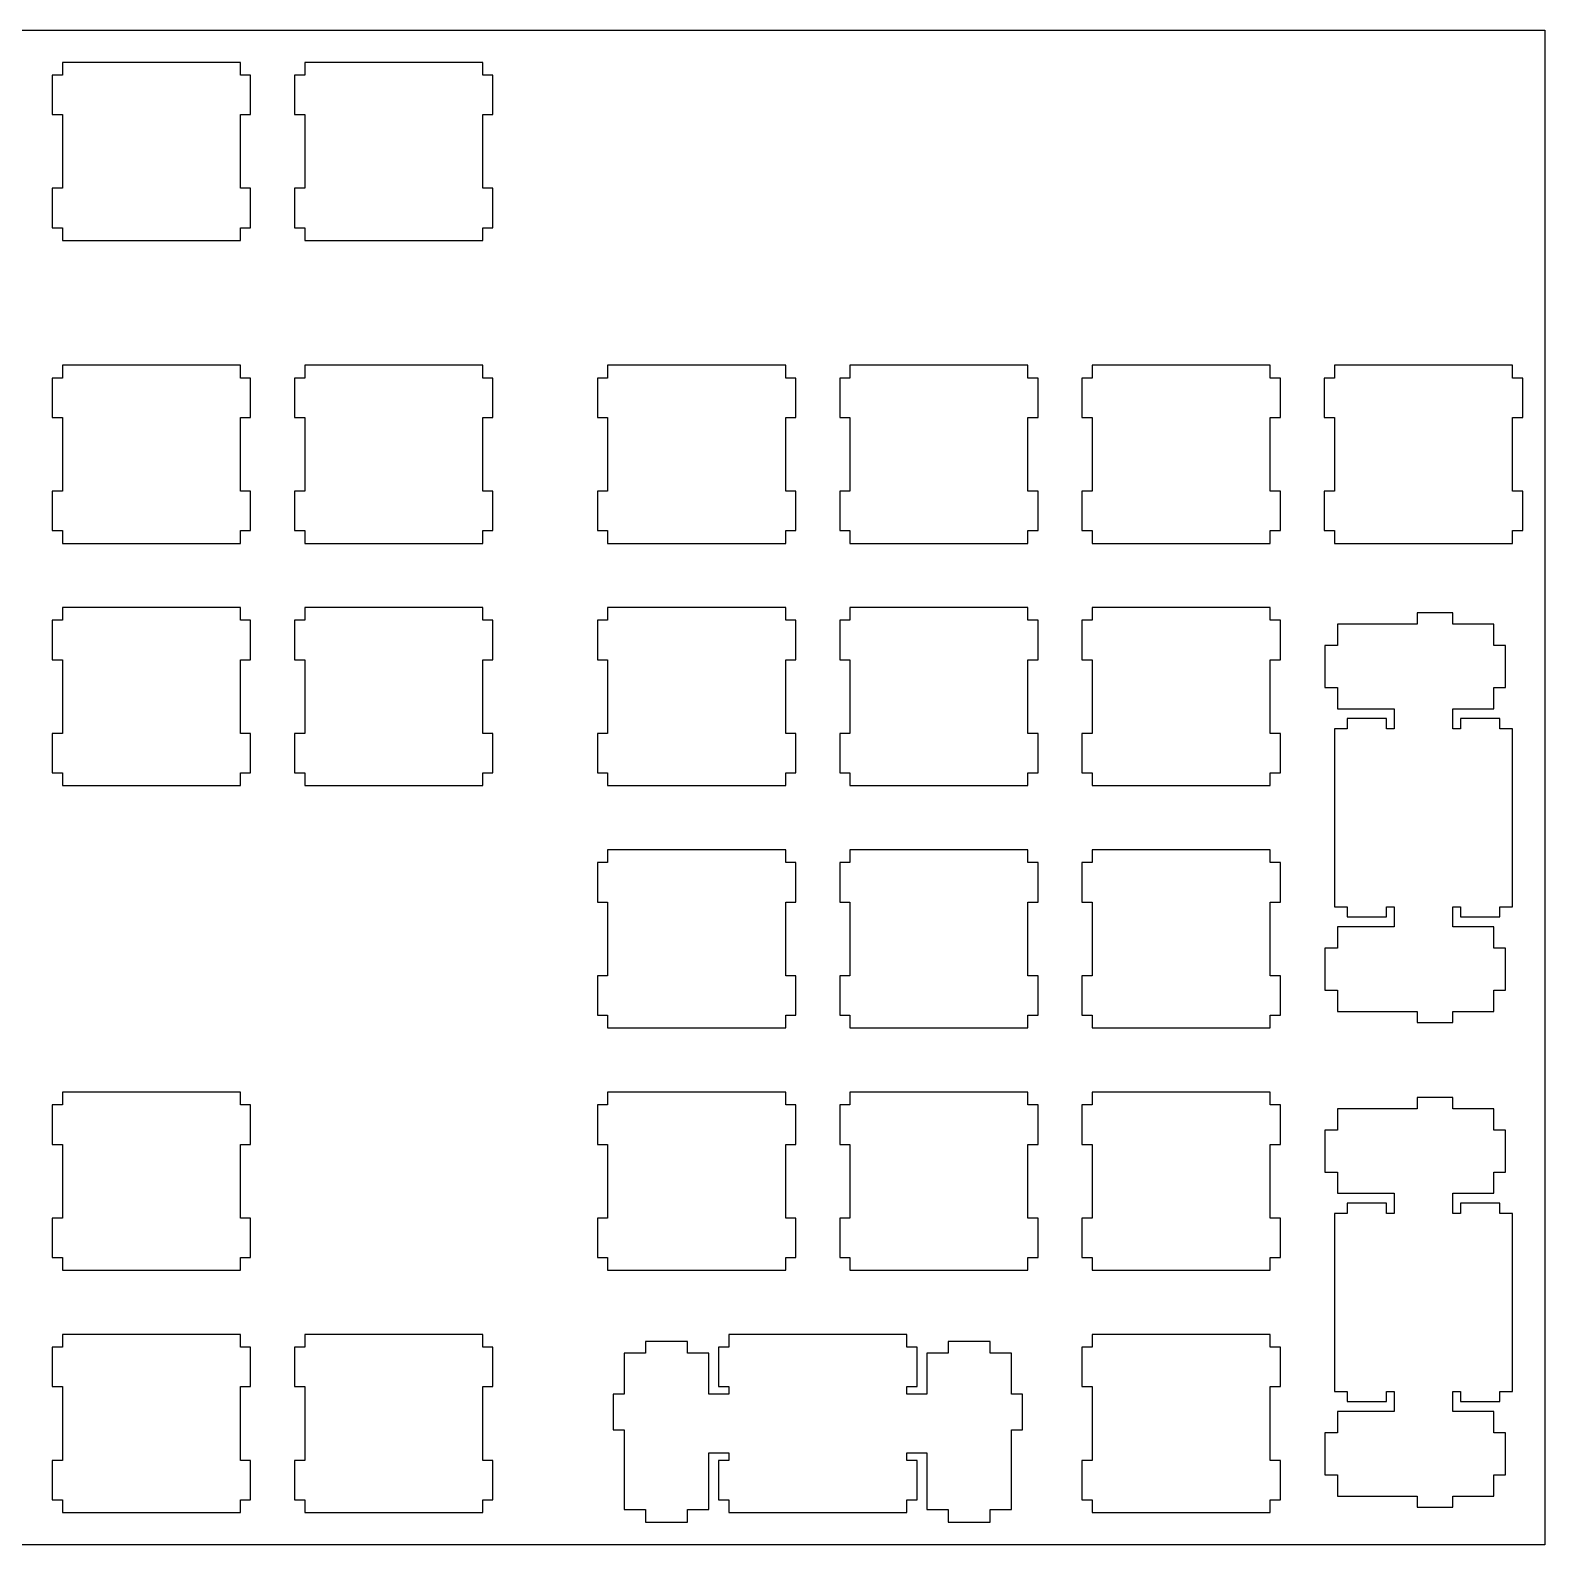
# Model space of a CAD drawing. Extents: x 0 to 453, y 0 to 119.
# Drawn here: x 333.5 to 452.5, y 0.1 to 119.2 of the extents above; entities that cross this region are included whole.
import ezdxf

# ---------------------------------------------------------------- set-up
doc = ezdxf.new("R2010")
doc.units = 0
doc.layers.get('0').update_dxf_attribs({"linetype": 'CONTINUOUS'})

msp = doc.modelspace()

# ---------------------------------------------------------------- linework, layer by layer
at = {"color": 0}
for p, q in [((0.09371, 119.156), (452.533, 119.156)), ((452.533, 119.156), (452.533, 0.09371)), ((335.993, 115.631), (335.194, 115.631)), ((335.194, 115.631), (335.194, 112.53)), ((335.993, 116.632), (335.993, 115.631)), ((349.994, 116.632), (335.993, 116.632)), ((349.994, 115.631), (349.994, 116.632)), ((350.793, 115.631), (349.994, 115.631)), ((350.793, 112.53), (350.793, 115.631)), ((355.043, 115.631), (354.245, 115.631)), ((354.245, 115.631), (354.245, 112.53)), ((355.043, 116.632), (355.043, 115.631)), ((369.044, 116.632), (355.043, 116.632)), ((369.044, 115.631), (369.044, 116.632)), ((369.845, 115.631), (369.044, 115.631)), ((369.845, 112.53), (369.845, 115.631)), ((335.194, 112.53), (335.993, 112.53)), ((335.993, 112.53), (335.993, 106.732)), ((349.994, 106.732), (349.994, 112.53)), ((349.994, 112.53), (350.793, 112.53)), ((354.245, 112.53), (355.043, 112.53)), ((355.043, 112.53), (355.043, 106.732)), ((369.044, 106.732), (369.044, 112.53)), ((369.044, 112.53), (369.845, 112.53)), ((335.993, 106.732), (335.194, 106.732)), ((335.194, 106.732), (335.194, 103.631)), ((350.793, 106.732), (349.994, 106.732)), ((350.793, 103.631), (350.793, 106.732)), ((355.043, 106.732), (354.245, 106.732)), ((354.245, 106.732), (354.245, 103.631)), ((369.845, 106.732), (369.044, 106.732)), ((369.845, 103.631), (369.845, 106.732)), ((335.194, 103.631), (335.993, 103.631)), ((335.993, 103.631), (335.993, 102.631)), ((349.994, 102.631), (349.994, 103.631)), ((349.994, 103.631), (350.793, 103.631)), ((354.245, 103.631), (355.043, 103.631)), ((355.043, 103.631), (355.043, 102.631)), ((369.044, 102.631), (369.044, 103.631)), ((369.044, 103.631), (369.845, 103.631)), ((335.993, 102.631), (349.994, 102.631)), ((355.043, 102.631), (369.044, 102.631)), ((335.993, 91.8185), (335.194, 91.8185)), ((335.194, 91.8185), (335.194, 88.7194)), ((335.993, 92.819), (335.993, 91.8185)), ((349.994, 92.819), (335.993, 92.819)), ((349.994, 91.8185), (349.994, 92.819)), ((350.793, 91.8185), (349.994, 91.8185)), ((350.793, 88.7194), (350.793, 91.8185)), ((355.043, 91.8185), (354.245, 91.8185)), ((354.245, 91.8185), (354.245, 88.7194)), ((355.043, 92.819), (355.043, 91.8185)), ((369.044, 92.819), (355.043, 92.819)), ((369.044, 91.8185), (369.044, 92.819)), ((369.845, 91.8185), (369.044, 91.8185)), ((369.845, 88.7194), (369.845, 91.8185)), ((378.855, 91.8185), (378.054, 91.8185)), ((378.054, 91.8185), (378.054, 88.7194)), ((378.855, 92.819), (378.855, 91.8185)), ((392.857, 92.819), (378.855, 92.819)), ((392.857, 91.8185), (392.857, 92.819)), ((393.658, 91.8185), (392.857, 91.8185)), ((393.658, 88.7194), (393.658, 91.8185)), ((397.905, 91.8185), (397.104, 91.8185)), ((397.104, 91.8185), (397.104, 88.7194)), ((397.905, 92.819), (397.905, 91.8185)), ((411.907, 92.819), (397.905, 92.819)), ((411.907, 91.8185), (411.907, 92.819)), ((412.708, 91.8185), (411.907, 91.8185)), ((412.708, 88.7194), (412.708, 91.8185)), ((416.955, 91.8185), (416.154, 91.8185)), ((416.154, 91.8185), (416.154, 88.7194)), ((416.955, 92.819), (416.955, 91.8185)), ((430.957, 92.819), (416.955, 92.819)), ((430.957, 91.8185), (430.957, 92.819)), ((431.758, 91.8185), (430.957, 91.8185)), ((431.758, 88.7194), (431.758, 91.8185)), ((436.005, 91.8185), (435.204, 91.8185)), ((435.204, 91.8185), (435.204, 88.7194)), ((436.005, 92.819), (436.005, 91.8185)), ((450.007, 92.819), (436.005, 92.819)), ((450.007, 91.8185), (450.007, 92.819)), ((450.808, 91.8185), (450.007, 91.8185)), ((450.808, 88.7194), (450.808, 91.8185)), ((335.194, 88.7194), (335.993, 88.7194)), ((335.993, 88.7194), (335.993, 82.9194)), ((349.994, 82.9194), (349.994, 88.7194)), ((349.994, 88.7194), (350.793, 88.7194)), ((354.245, 88.7194), (355.043, 88.7194)), ((355.043, 88.7194), (355.043, 82.9194)), ((369.044, 82.9194), (369.044, 88.7194)), ((369.044, 88.7194), (369.845, 88.7194)), ((378.054, 88.7194), (378.855, 88.7194)), ((378.855, 88.7194), (378.855, 82.9194)), ((392.857, 82.9194), (392.857, 88.7194)), ((392.857, 88.7194), (393.658, 88.7194)), ((397.104, 88.7194), (397.905, 88.7194)), ((397.905, 88.7194), (397.905, 82.9194)), ((411.907, 82.9194), (411.907, 88.7194)), ((411.907, 88.7194), (412.708, 88.7194)), ((416.154, 88.7194), (416.955, 88.7194)), ((416.955, 88.7194), (416.955, 82.9194)), ((430.957, 82.9194), (430.957, 88.7194)), ((430.957, 88.7194), (431.758, 88.7194)), ((435.204, 88.7194), (436.005, 88.7194)), ((436.005, 88.7194), (436.005, 82.9194)), ((450.007, 82.9194), (450.007, 88.7194)), ((450.007, 88.7194), (450.808, 88.7194)), ((335.993, 82.9194), (335.194, 82.9194)), ((335.194, 82.9194), (335.194, 79.8188)), ((350.793, 82.9194), (349.994, 82.9194)), ((350.793, 79.8188), (350.793, 82.9194)), ((355.043, 82.9194), (354.245, 82.9194)), ((354.245, 82.9194), (354.245, 79.8188)), ((369.845, 82.9194), (369.044, 82.9194)), ((369.845, 79.8188), (369.845, 82.9194)), ((378.855, 82.9194), (378.054, 82.9194)), ((378.054, 82.9194), (378.054, 79.8188)), ((393.658, 82.9194), (392.857, 82.9194)), ((393.658, 79.8188), (393.658, 82.9194)), ((397.905, 82.9194), (397.104, 82.9194)), ((397.104, 82.9194), (397.104, 79.8188)), ((412.708, 82.9194), (411.907, 82.9194)), ((412.708, 79.8188), (412.708, 82.9194)), ((416.955, 82.9194), (416.154, 82.9194)), ((416.154, 82.9194), (416.154, 79.8188)), ((431.758, 82.9194), (430.957, 82.9194)), ((431.758, 79.8188), (431.758, 82.9194)), ((436.005, 82.9194), (435.204, 82.9194)), ((435.204, 82.9194), (435.204, 79.8188)), ((450.808, 82.9194), (450.007, 82.9194)), ((450.808, 79.8188), (450.808, 82.9194)), ((335.194, 79.8188), (335.993, 79.8188)), ((335.993, 79.8188), (335.993, 78.8197)), ((349.994, 78.8197), (349.994, 79.8188)), ((349.994, 79.8188), (350.793, 79.8188)), ((354.245, 79.8188), (355.043, 79.8188)), ((355.043, 79.8188), (355.043, 78.8197)), ((369.044, 78.8197), (369.044, 79.8188)), ((369.044, 79.8188), (369.845, 79.8188)), ((378.054, 79.8188), (378.855, 79.8188)), ((378.855, 79.8188), (378.855, 78.8197)), ((392.857, 78.8197), (392.857, 79.8188)), ((392.857, 79.8188), (393.658, 79.8188)), ((397.104, 79.8188), (397.905, 79.8188)), ((397.905, 79.8188), (397.905, 78.8197)), ((411.907, 78.8197), (411.907, 79.8188)), ((411.907, 79.8188), (412.708, 79.8188)), ((416.154, 79.8188), (416.955, 79.8188)), ((416.955, 79.8188), (416.955, 78.8197)), ((430.957, 78.8197), (430.957, 79.8188)), ((430.957, 79.8188), (431.758, 79.8188)), ((435.204, 79.8188), (436.005, 79.8188)), ((436.005, 79.8188), (436.005, 78.8197)), ((450.007, 78.8197), (450.007, 79.8188)), ((450.007, 79.8188), (450.808, 79.8188)), ((335.993, 78.8197), (349.994, 78.8197)), ((355.043, 78.8197), (369.044, 78.8197)), ((378.855, 78.8197), (392.857, 78.8197)), ((397.905, 78.8197), (411.907, 78.8197)), ((416.955, 78.8197), (430.957, 78.8197)), ((436.005, 78.8197), (450.007, 78.8197)), ((335.993, 72.7685), (335.194, 72.7685)), ((335.194, 72.7685), (335.194, 69.6694)), ((335.993, 73.769), (335.993, 72.7685)), ((349.994, 73.769), (335.993, 73.769)), ((349.994, 72.7685), (349.994, 73.769)), ((350.793, 72.7685), (349.994, 72.7685)), ((350.793, 69.6694), (350.793, 72.7685)), ((355.043, 72.7685), (354.245, 72.7685)), ((354.245, 72.7685), (354.245, 69.6694)), ((355.043, 73.769), (355.043, 72.7685)), ((369.044, 73.769), (355.043, 73.769)), ((369.044, 72.7685), (369.044, 73.769)), ((369.845, 72.7685), (369.044, 72.7685)), ((369.845, 69.6694), (369.845, 72.7685)), ((378.855, 72.7685), (378.054, 72.7685)), ((378.054, 72.7685), (378.054, 69.6694)), ((378.855, 73.769), (378.855, 72.7685)), ((392.857, 73.769), (378.855, 73.769)), ((392.857, 72.7685), (392.857, 73.769)), ((393.658, 72.7685), (392.857, 72.7685)), ((393.658, 69.6694), (393.658, 72.7685)), ((397.905, 72.7685), (397.104, 72.7685)), ((397.104, 72.7685), (397.104, 69.6694)), ((397.905, 73.769), (397.905, 72.7685)), ((411.907, 73.769), (397.905, 73.769)), ((411.907, 72.7685), (411.907, 73.769)), ((412.708, 72.7685), (411.907, 72.7685)), ((412.708, 69.6694), (412.708, 72.7685)), ((416.955, 72.7685), (416.154, 72.7685)), ((416.154, 72.7685), (416.154, 69.6694)), ((416.955, 73.769), (416.955, 72.7685)), ((430.957, 73.769), (416.955, 73.769)), ((430.957, 72.7685), (430.957, 73.769)), ((431.758, 72.7685), (430.957, 72.7685)), ((431.758, 69.6694), (431.758, 72.7685)), ((442.507, 73.3446), (442.507, 72.4697)), ((445.308, 73.3446), (442.507, 73.3446)), ((445.308, 72.4697), (445.308, 73.3446)), ((442.507, 72.4697), (436.234, 72.4697)), ((436.234, 72.4697), (436.234, 70.794)), ((448.536, 72.4697), (445.308, 72.4697)), ((448.536, 70.794), (448.536, 72.4697)), ((436.234, 70.794), (435.257, 70.794)), ((435.257, 70.794), (435.257, 67.4934)), ((449.457, 70.794), (448.536, 70.794)), ((449.457, 67.4934), (449.457, 70.794)), ((335.194, 69.6694), (335.993, 69.6694)), ((335.993, 69.6694), (335.993, 63.8694)), ((349.994, 63.8694), (349.994, 69.6694)), ((349.994, 69.6694), (350.793, 69.6694)), ((354.245, 69.6694), (355.043, 69.6694)), ((355.043, 69.6694), (355.043, 63.8694)), ((369.044, 63.8694), (369.044, 69.6694)), ((369.044, 69.6694), (369.845, 69.6694)), ((378.054, 69.6694), (378.855, 69.6694)), ((378.855, 69.6694), (378.855, 63.8694)), ((392.857, 63.8694), (392.857, 69.6694)), ((392.857, 69.6694), (393.658, 69.6694)), ((397.104, 69.6694), (397.905, 69.6694)), ((397.905, 69.6694), (397.905, 63.8694)), ((411.907, 63.8694), (411.907, 69.6694)), ((411.907, 69.6694), (412.708, 69.6694)), ((416.154, 69.6694), (416.955, 69.6694)), ((416.955, 69.6694), (416.955, 63.8694)), ((430.957, 63.8694), (430.957, 69.6694)), ((430.957, 69.6694), (431.758, 69.6694)), ((435.257, 67.4934), (436.234, 67.4934)), ((436.234, 67.4934), (436.234, 65.8192)), ((448.536, 65.8192), (448.536, 67.4934)), ((448.536, 67.4934), (449.457, 67.4934)), ((436.234, 65.8192), (440.708, 65.8192)), ((440.708, 65.8192), (440.708, 64.244)), ((445.308, 64.244), (445.308, 65.8192)), ((445.308, 65.8192), (448.536, 65.8192)), ((440.104, 65.0448), (437.007, 65.0448)), ((437.007, 65.0448), (437.007, 64.244)), ((440.104, 64.244), (440.104, 65.0448)), ((449.005, 65.0448), (445.904, 65.0448)), ((445.904, 65.0448), (445.904, 64.244)), ((449.005, 64.244), (449.005, 65.0448)), ((335.993, 63.8694), (335.194, 63.8694)), ((335.194, 63.8694), (335.194, 60.7688)), ((350.793, 63.8694), (349.994, 63.8694)), ((350.793, 60.7688), (350.793, 63.8694)), ((355.043, 63.8694), (354.245, 63.8694)), ((354.245, 63.8694), (354.245, 60.7688)), ((369.845, 63.8694), (369.044, 63.8694)), ((369.845, 60.7688), (369.845, 63.8694)), ((378.855, 63.8694), (378.054, 63.8694)), ((378.054, 63.8694), (378.054, 60.7688)), ((393.658, 63.8694), (392.857, 63.8694)), ((393.658, 60.7688), (393.658, 63.8694)), ((397.905, 63.8694), (397.104, 63.8694)), ((397.104, 63.8694), (397.104, 60.7688)), ((412.708, 63.8694), (411.907, 63.8694)), ((412.708, 60.7688), (412.708, 63.8694)), ((416.955, 63.8694), (416.154, 63.8694)), ((416.154, 63.8694), (416.154, 60.7688)), ((431.758, 63.8694), (430.957, 63.8694)), ((431.758, 60.7688), (431.758, 63.8694)), ((437.007, 64.244), (436.005, 64.244)), ((436.005, 64.244), (436.005, 50.2447)), ((440.708, 64.244), (440.104, 64.244)), ((445.904, 64.244), (445.308, 64.244)), ((450.007, 64.244), (449.005, 64.244)), ((450.007, 50.2447), (450.007, 64.244)), ((335.194, 60.7688), (335.993, 60.7688)), ((335.993, 60.7688), (335.993, 59.7697)), ((349.994, 59.7697), (349.994, 60.7688)), ((349.994, 60.7688), (350.793, 60.7688)), ((354.245, 60.7688), (355.043, 60.7688)), ((355.043, 60.7688), (355.043, 59.7697)), ((369.044, 59.7697), (369.044, 60.7688)), ((369.044, 60.7688), (369.845, 60.7688)), ((378.054, 60.7688), (378.855, 60.7688)), ((378.855, 60.7688), (378.855, 59.7697)), ((392.857, 59.7697), (392.857, 60.7688)), ((392.857, 60.7688), (393.658, 60.7688)), ((397.104, 60.7688), (397.905, 60.7688)), ((397.905, 60.7688), (397.905, 59.7697)), ((411.907, 59.7697), (411.907, 60.7688)), ((411.907, 60.7688), (412.708, 60.7688)), ((416.154, 60.7688), (416.955, 60.7688)), ((416.955, 60.7688), (416.955, 59.7697)), ((430.957, 59.7697), (430.957, 60.7688)), ((430.957, 60.7688), (431.758, 60.7688)), ((335.993, 59.7697), (349.994, 59.7697)), ((355.043, 59.7697), (369.044, 59.7697)), ((378.855, 59.7697), (392.857, 59.7697)), ((397.905, 59.7697), (411.907, 59.7697)), ((416.955, 59.7697), (430.957, 59.7697)), ((378.855, 53.7185), (378.054, 53.7185)), ((378.054, 53.7185), (378.054, 50.6194)), ((378.855, 54.719), (378.855, 53.7185)), ((392.857, 54.719), (378.855, 54.719)), ((392.857, 53.7185), (392.857, 54.719)), ((393.658, 53.7185), (392.857, 53.7185)), ((393.658, 50.6194), (393.658, 53.7185)), ((397.905, 53.7185), (397.104, 53.7185)), ((397.104, 53.7185), (397.104, 50.6194)), ((397.905, 54.719), (397.905, 53.7185)), ((411.907, 54.719), (397.905, 54.719)), ((411.907, 53.7185), (411.907, 54.719)), ((412.708, 53.7185), (411.907, 53.7185)), ((412.708, 50.6194), (412.708, 53.7185)), ((416.955, 53.7185), (416.154, 53.7185)), ((416.154, 53.7185), (416.154, 50.6194)), ((416.955, 54.719), (416.955, 53.7185)), ((430.957, 54.719), (416.955, 54.719)), ((430.957, 53.7185), (430.957, 54.719)), ((431.758, 53.7185), (430.957, 53.7185)), ((431.758, 50.6194), (431.758, 53.7185)), ((378.054, 50.6194), (378.855, 50.6194)), ((378.855, 50.6194), (378.855, 44.8194)), ((392.857, 44.8194), (392.857, 50.6194)), ((392.857, 50.6194), (393.658, 50.6194)), ((397.104, 50.6194), (397.905, 50.6194)), ((397.905, 50.6194), (397.905, 44.8194)), ((411.907, 44.8194), (411.907, 50.6194)), ((411.907, 50.6194), (412.708, 50.6194)), ((416.154, 50.6194), (416.955, 50.6194)), ((416.955, 50.6194), (416.955, 44.8194)), ((430.957, 44.8194), (430.957, 50.6194)), ((430.957, 50.6194), (431.758, 50.6194)), ((436.005, 50.2447), (437.007, 50.2447)), ((437.007, 50.2447), (437.007, 49.4439)), ((440.104, 49.4439), (440.104, 50.2447)), ((440.104, 50.2447), (440.708, 50.2447)), ((440.708, 50.2447), (440.708, 48.6696)), ((445.308, 48.6696), (445.308, 50.2447)), ((445.308, 50.2447), (445.904, 50.2447)), ((445.904, 50.2447), (445.904, 49.4439)), ((449.005, 49.4439), (449.005, 50.2447)), ((449.005, 50.2447), (450.007, 50.2447)), ((437.007, 49.4439), (440.104, 49.4439)), ((445.904, 49.4439), (449.005, 49.4439)), ((440.708, 48.6696), (436.234, 48.6696)), ((436.234, 48.6696), (436.234, 46.9939)), ((448.536, 48.6696), (445.308, 48.6696)), ((448.536, 46.9939), (448.536, 48.6696)), ((436.234, 46.9939), (435.257, 46.9939)), ((435.257, 46.9939), (435.257, 43.6947)), ((449.457, 46.9939), (448.536, 46.9939)), ((449.457, 43.6947), (449.457, 46.9939)), ((378.855, 44.8194), (378.054, 44.8194)), ((378.054, 44.8194), (378.054, 41.7188)), ((393.658, 44.8194), (392.857, 44.8194)), ((393.658, 41.7188), (393.658, 44.8194)), ((397.905, 44.8194), (397.104, 44.8194)), ((397.104, 44.8194), (397.104, 41.7188)), ((412.708, 44.8194), (411.907, 44.8194)), ((412.708, 41.7188), (412.708, 44.8194)), ((416.955, 44.8194), (416.154, 44.8194)), ((416.154, 44.8194), (416.154, 41.7188)), ((431.758, 44.8194), (430.957, 44.8194)), ((431.758, 41.7188), (431.758, 44.8194)), ((435.257, 43.6947), (436.234, 43.6947)), ((436.234, 43.6947), (436.234, 42.019)), ((448.536, 42.019), (448.536, 43.6947)), ((448.536, 43.6947), (449.457, 43.6947)), ((378.054, 41.7188), (378.855, 41.7188)), ((378.855, 41.7188), (378.855, 40.7197)), ((392.857, 40.7197), (392.857, 41.7188)), ((392.857, 41.7188), (393.658, 41.7188)), ((397.104, 41.7188), (397.905, 41.7188)), ((397.905, 41.7188), (397.905, 40.7197)), ((411.907, 40.7197), (411.907, 41.7188)), ((411.907, 41.7188), (412.708, 41.7188)), ((416.154, 41.7188), (416.955, 41.7188)), ((416.955, 41.7188), (416.955, 40.7197)), ((430.957, 40.7197), (430.957, 41.7188)), ((430.957, 41.7188), (431.758, 41.7188)), ((436.234, 42.019), (442.507, 42.019)), ((442.507, 42.019), (442.507, 41.1441)), ((445.308, 41.1441), (445.308, 42.019)), ((445.308, 42.019), (448.536, 42.019)), ((378.855, 40.7197), (392.857, 40.7197)), ((397.905, 40.7197), (411.907, 40.7197)), ((416.955, 40.7197), (430.957, 40.7197)), ((442.507, 41.1441), (445.308, 41.1441)), ((335.993, 34.6687), (335.194, 34.6687)), ((335.194, 34.6687), (335.194, 31.5695)), ((335.993, 35.669), (335.993, 34.6687)), ((349.994, 35.669), (335.993, 35.669)), ((349.994, 34.6687), (349.994, 35.669)), ((350.793, 34.6687), (349.994, 34.6687)), ((350.793, 31.5695), (350.793, 34.6687)), ((378.855, 34.6687), (378.054, 34.6687)), ((378.054, 34.6687), (378.054, 31.5695)), ((378.855, 35.669), (378.855, 34.6687)), ((392.857, 35.669), (378.855, 35.669)), ((392.857, 34.6687), (392.857, 35.669)), ((393.658, 34.6687), (392.857, 34.6687)), ((393.658, 31.5695), (393.658, 34.6687)), ((397.905, 34.6687), (397.104, 34.6687)), ((397.104, 34.6687), (397.104, 31.5695)), ((397.905, 35.669), (397.905, 34.6687)), ((411.907, 35.669), (397.905, 35.669)), ((411.907, 34.6687), (411.907, 35.669)), ((412.708, 34.6687), (411.907, 34.6687)), ((412.708, 31.5695), (412.708, 34.6687)), ((416.955, 34.6687), (416.154, 34.6687)), ((416.154, 34.6687), (416.154, 31.5695)), ((416.955, 35.669), (416.955, 34.6687)), ((430.957, 35.669), (416.955, 35.669)), ((430.957, 34.6687), (430.957, 35.669)), ((431.758, 34.6687), (430.957, 34.6687)), ((431.758, 31.5695), (431.758, 34.6687)), ((442.507, 35.2447), (442.507, 34.3697)), ((445.308, 35.2447), (442.507, 35.2447)), ((445.308, 34.3697), (445.308, 35.2447)), ((442.507, 34.3697), (436.234, 34.3697)), ((436.234, 34.3697), (436.234, 32.694)), ((448.536, 34.3697), (445.308, 34.3697)), ((448.536, 32.694), (448.536, 34.3697)), ((436.234, 32.694), (435.257, 32.694)), ((435.257, 32.694), (435.257, 29.3935)), ((449.457, 32.694), (448.536, 32.694)), ((449.457, 29.3935), (449.457, 32.694)), ((335.194, 31.5695), (335.993, 31.5695)), ((335.993, 31.5695), (335.993, 25.7693)), ((349.994, 25.7693), (349.994, 31.5695)), ((349.994, 31.5695), (350.793, 31.5695)), ((378.054, 31.5695), (378.855, 31.5695)), ((378.855, 31.5695), (378.855, 25.7693)), ((392.857, 25.7693), (392.857, 31.5695)), ((392.857, 31.5695), (393.658, 31.5695)), ((397.104, 31.5695), (397.905, 31.5695)), ((397.905, 31.5695), (397.905, 25.7693)), ((411.907, 25.7693), (411.907, 31.5695)), ((411.907, 31.5695), (412.708, 31.5695)), ((416.154, 31.5695), (416.955, 31.5695)), ((416.955, 31.5695), (416.955, 25.7693)), ((430.957, 25.7693), (430.957, 31.5695)), ((430.957, 31.5695), (431.758, 31.5695)), ((435.257, 29.3935), (436.234, 29.3935)), ((436.234, 29.3935), (436.234, 27.7192)), ((448.536, 27.7192), (448.536, 29.3935)), ((448.536, 29.3935), (449.457, 29.3935)), ((436.234, 27.7192), (440.708, 27.7192)), ((440.708, 27.7192), (440.708, 26.1441)), ((445.308, 26.1441), (445.308, 27.7192)), ((445.308, 27.7192), (448.536, 27.7192)), ((440.104, 26.9448), (437.007, 26.9448)), ((437.007, 26.9448), (437.007, 26.1441)), ((440.104, 26.1441), (440.104, 26.9448)), ((449.005, 26.9448), (445.904, 26.9448)), ((445.904, 26.9448), (445.904, 26.1441)), ((449.005, 26.1441), (449.005, 26.9448)), ((335.993, 25.7693), (335.194, 25.7693)), ((335.194, 25.7693), (335.194, 22.6687)), ((350.793, 25.7693), (349.994, 25.7693)), ((350.793, 22.6687), (350.793, 25.7693)), ((378.855, 25.7693), (378.054, 25.7693)), ((378.054, 25.7693), (378.054, 22.6687)), ((393.658, 25.7693), (392.857, 25.7693)), ((393.658, 22.6687), (393.658, 25.7693)), ((397.905, 25.7693), (397.104, 25.7693)), ((397.104, 25.7693), (397.104, 22.6687)), ((412.708, 25.7693), (411.907, 25.7693)), ((412.708, 22.6687), (412.708, 25.7693)), ((416.955, 25.7693), (416.154, 25.7693)), ((416.154, 25.7693), (416.154, 22.6687)), ((431.758, 25.7693), (430.957, 25.7693)), ((431.758, 22.6687), (431.758, 25.7693)), ((437.007, 26.1441), (436.005, 26.1441)), ((436.005, 26.1441), (436.005, 12.1447)), ((440.708, 26.1441), (440.104, 26.1441)), ((445.904, 26.1441), (445.308, 26.1441)), ((450.007, 26.1441), (449.005, 26.1441)), ((450.007, 12.1447), (450.007, 26.1441)), ((335.194, 22.6687), (335.993, 22.6687)), ((335.993, 22.6687), (335.993, 21.6697)), ((349.994, 21.6697), (349.994, 22.6687)), ((349.994, 22.6687), (350.793, 22.6687)), ((378.054, 22.6687), (378.855, 22.6687)), ((378.855, 22.6687), (378.855, 21.6697)), ((392.857, 21.6697), (392.857, 22.6687)), ((392.857, 22.6687), (393.658, 22.6687)), ((397.104, 22.6687), (397.905, 22.6687)), ((397.905, 22.6687), (397.905, 21.6697)), ((411.907, 21.6697), (411.907, 22.6687)), ((411.907, 22.6687), (412.708, 22.6687)), ((416.154, 22.6687), (416.955, 22.6687)), ((416.955, 22.6687), (416.955, 21.6697)), ((430.957, 21.6697), (430.957, 22.6687)), ((430.957, 22.6687), (431.758, 22.6687)), ((335.993, 21.6697), (349.994, 21.6697)), ((378.855, 21.6697), (392.857, 21.6697)), ((397.905, 21.6697), (411.907, 21.6697)), ((416.955, 21.6697), (430.957, 21.6697)), ((335.993, 15.6187), (335.194, 15.6187)), ((335.194, 15.6187), (335.194, 12.5195)), ((335.993, 16.6192), (335.993, 15.6187)), ((349.994, 16.6192), (335.993, 16.6192)), ((349.994, 15.6187), (349.994, 16.6192)), ((350.793, 15.6187), (349.994, 15.6187)), ((350.793, 12.5195), (350.793, 15.6187)), ((355.043, 15.6187), (354.245, 15.6187)), ((354.245, 15.6187), (354.245, 12.5195)), ((355.043, 16.6192), (355.043, 15.6187)), ((369.044, 16.6192), (355.043, 16.6192)), ((369.044, 15.6187), (369.044, 16.6192)), ((369.845, 15.6187), (369.044, 15.6187)), ((369.845, 12.5195), (369.845, 15.6187)), ((385.131, 16.0693), (381.833, 16.0693)), ((381.833, 16.0693), (381.833, 15.1488)), ((385.131, 15.1488), (385.131, 16.0693)), ((388.38, 15.6187), (387.579, 15.6187)), ((387.579, 15.6187), (387.579, 12.5195)), ((388.38, 16.6192), (388.38, 15.6187)), ((402.382, 16.6192), (388.38, 16.6192)), ((402.382, 15.6187), (402.382, 16.6192)), ((403.183, 15.6187), (402.382, 15.6187)), ((403.183, 12.5195), (403.183, 15.6187)), ((408.929, 16.0693), (405.631, 16.0693)), ((405.631, 16.0693), (405.631, 15.1488)), ((408.929, 15.1488), (408.929, 16.0693)), ((416.955, 15.6187), (416.154, 15.6187)), ((416.154, 15.6187), (416.154, 12.5195)), ((416.955, 16.6192), (416.955, 15.6187)), ((430.957, 16.6192), (416.955, 16.6192)), ((430.957, 15.6187), (430.957, 16.6192)), ((431.758, 15.6187), (430.957, 15.6187)), ((431.758, 12.5195), (431.758, 15.6187)), ((381.833, 15.1488), (380.157, 15.1488)), ((380.157, 15.1488), (380.157, 11.9187)), ((386.807, 15.1488), (385.131, 15.1488)), ((386.807, 11.9187), (386.807, 15.1488)), ((405.631, 15.1488), (403.955, 15.1488)), ((403.955, 15.1488), (403.955, 11.9187)), ((410.605, 15.1488), (408.929, 15.1488)), ((410.605, 11.9187), (410.605, 15.1488)), ((335.194, 12.5195), (335.993, 12.5195)), ((335.993, 12.5195), (335.993, 6.71932)), ((349.994, 6.71932), (349.994, 12.5195)), ((349.994, 12.5195), (350.793, 12.5195)), ((354.245, 12.5195), (355.043, 12.5195)), ((355.043, 12.5195), (355.043, 6.71932)), ((369.044, 6.71932), (369.044, 12.5195)), ((369.044, 12.5195), (369.845, 12.5195)), ((380.157, 11.9187), (379.282, 11.9187)), ((379.282, 11.9187), (379.282, 9.11987)), ((388.38, 11.9187), (386.807, 11.9187)), ((387.579, 12.5195), (388.38, 12.5195)), ((388.38, 12.5195), (388.38, 11.9187)), ((402.382, 11.9187), (402.382, 12.5195)), ((402.382, 12.5195), (403.183, 12.5195)), ((403.955, 11.9187), (402.382, 11.9187)), ((411.48, 11.9187), (410.605, 11.9187)), ((411.48, 9.11987), (411.48, 11.9187)), ((416.154, 12.5195), (416.955, 12.5195)), ((416.955, 12.5195), (416.955, 6.71932)), ((430.957, 6.71932), (430.957, 12.5195)), ((430.957, 12.5195), (431.758, 12.5195)), ((436.005, 12.1447), (437.007, 12.1447)), ((437.007, 12.1447), (437.007, 11.344)), ((440.104, 11.344), (440.104, 12.1447)), ((440.104, 12.1447), (440.708, 12.1447)), ((440.708, 12.1447), (440.708, 10.5695)), ((445.308, 10.5695), (445.308, 12.1447)), ((445.308, 12.1447), (445.904, 12.1447)), ((445.904, 12.1447), (445.904, 11.344)), ((449.005, 11.344), (449.005, 12.1447)), ((449.005, 12.1447), (450.007, 12.1447)), ((437.007, 11.344), (440.104, 11.344)), ((445.904, 11.344), (449.005, 11.344)), ((440.708, 10.5695), (436.234, 10.5695)), ((436.234, 10.5695), (436.234, 8.89385)), ((448.536, 10.5695), (445.308, 10.5695)), ((448.536, 8.89385), (448.536, 10.5695)), ((379.282, 9.11987), (380.157, 9.11987)), ((380.157, 9.11987), (380.157, 2.84978)), ((410.605, 2.84978), (410.605, 9.11987)), ((410.605, 9.11987), (411.48, 9.11987)), ((436.234, 8.89385), (435.257, 8.89385)), ((435.257, 8.89385), (435.257, 5.59484)), ((449.457, 8.89385), (448.536, 8.89385)), ((449.457, 5.59484), (449.457, 8.89385)), ((386.807, 2.84978), (386.807, 7.31876)), ((386.807, 7.31876), (388.38, 7.31876)), ((388.38, 7.31876), (388.38, 6.71932)), ((402.382, 6.71932), (402.382, 7.31876)), ((402.382, 7.31876), (403.955, 7.31876)), ((403.955, 7.31876), (403.955, 2.84978)), ((335.993, 6.71932), (335.194, 6.71932)), ((335.194, 6.71932), (335.194, 3.61872)), ((350.793, 6.71932), (349.994, 6.71932)), ((350.793, 3.61872), (350.793, 6.71932)), ((355.043, 6.71932), (354.245, 6.71932)), ((354.245, 6.71932), (354.245, 3.61872)), ((369.845, 6.71932), (369.044, 6.71932)), ((369.845, 3.61872), (369.845, 6.71932)), ((388.38, 6.71932), (387.579, 6.71932)), ((387.579, 6.71932), (387.579, 3.61872)), ((403.183, 6.71932), (402.382, 6.71932)), ((403.183, 3.61872), (403.183, 6.71932)), ((416.955, 6.71932), (416.154, 6.71932)), ((416.154, 6.71932), (416.154, 3.61872)), ((431.758, 6.71932), (430.957, 6.71932)), ((431.758, 3.61872), (431.758, 6.71932)), ((435.257, 5.59484), (436.234, 5.59484)), ((436.234, 5.59484), (436.234, 3.91915)), ((448.536, 3.91915), (448.536, 5.59484)), ((448.536, 5.59484), (449.457, 5.59484)), ((335.194, 3.61872), (335.993, 3.61872)), ((335.993, 3.61872), (335.993, 2.61965)), ((349.994, 2.61965), (349.994, 3.61872)), ((349.994, 3.61872), (350.793, 3.61872)), ((354.245, 3.61872), (355.043, 3.61872)), ((355.043, 3.61872), (355.043, 2.61965)), ((369.044, 2.61965), (369.044, 3.61872)), ((369.044, 3.61872), (369.845, 3.61872)), ((387.579, 3.61872), (388.38, 3.61872)), ((388.38, 3.61872), (388.38, 2.61965)), ((402.382, 2.61965), (402.382, 3.61872)), ((402.382, 3.61872), (403.183, 3.61872)), ((416.154, 3.61872), (416.955, 3.61872)), ((416.955, 3.61872), (416.955, 2.61965)), ((430.957, 2.61965), (430.957, 3.61872)), ((430.957, 3.61872), (431.758, 3.61872)), ((436.234, 3.91915), (442.507, 3.91915)), ((442.507, 3.91915), (442.507, 3.04409)), ((445.308, 3.04409), (445.308, 3.91915)), ((445.308, 3.91915), (448.536, 3.91915)), ((335.993, 2.61965), (349.994, 2.61965)), ((355.043, 2.61965), (369.044, 2.61965)), ((380.157, 2.84978), (381.833, 2.84978)), ((381.833, 2.84978), (381.833, 1.86862)), ((385.131, 1.86862), (385.131, 2.84978)), ((385.131, 2.84978), (386.807, 2.84978)), ((388.38, 2.61965), (402.382, 2.61965)), ((403.955, 2.84978), (405.631, 2.84978)), ((405.631, 2.84978), (405.631, 1.86862)), ((408.929, 1.86862), (408.929, 2.84978)), ((408.929, 2.84978), (410.605, 2.84978)), ((416.955, 2.61965), (430.957, 2.61965)), ((442.507, 3.04409), (445.308, 3.04409)), ((381.833, 1.86862), (385.131, 1.86862)), ((405.631, 1.86862), (408.929, 1.86862)), ((452.533, 0.09371), (0.09371, 0.09371))]:
    msp.add_line(p, q, dxfattribs=at)

doc.saveas('drawing.dxf')
